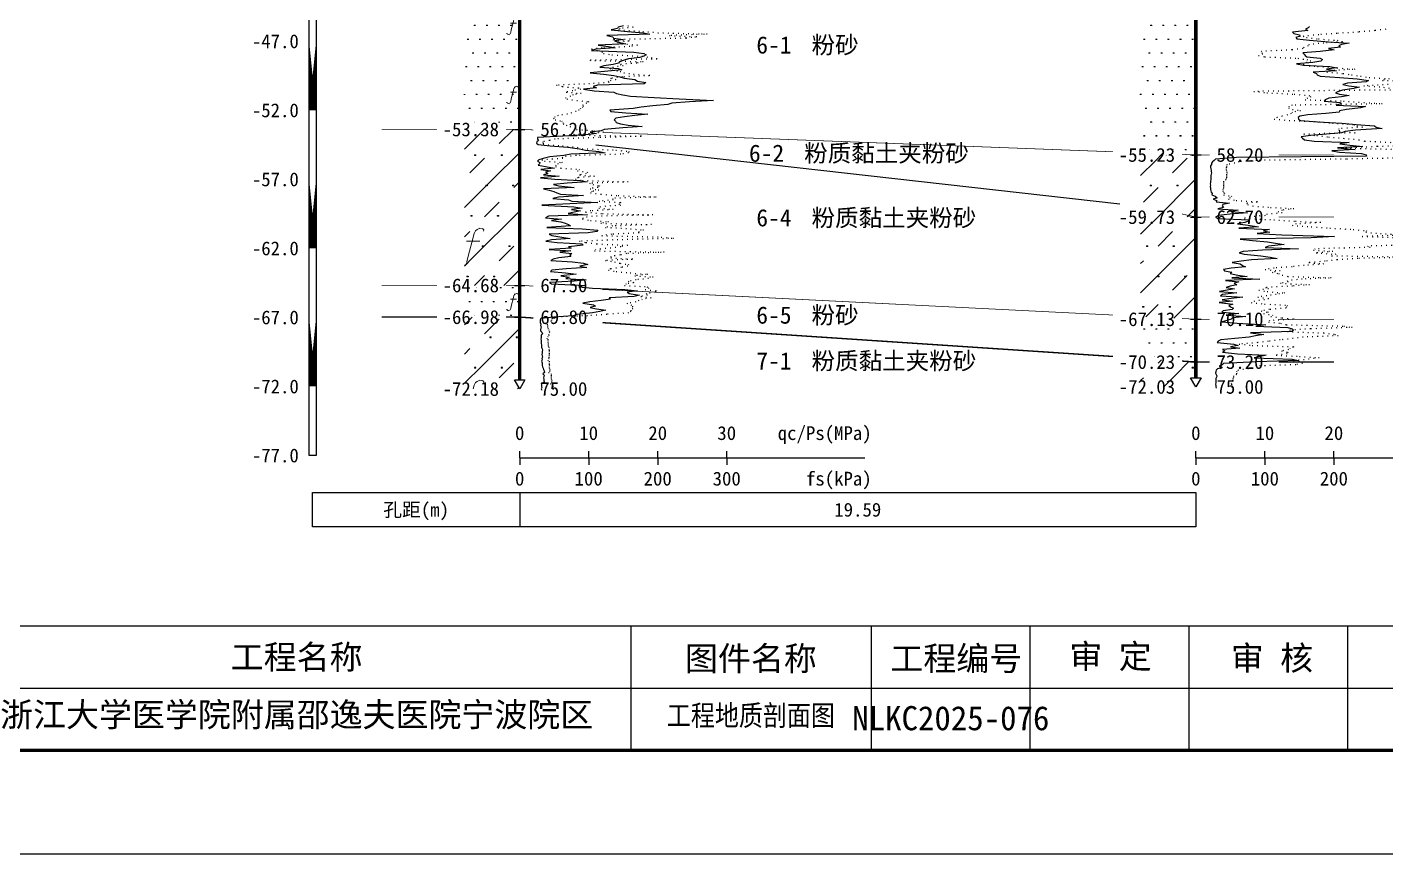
# Model space of a CAD drawing. Extents: x -37 to 3540, y -1485 to 297.
# Drawn here: x 1845.6 to 2042.4, y -1485 to -1365.2 of the extents above; entities that cross this region are included whole.
import ezdxf
from ezdxf.enums import TextEntityAlignment as Align

# ---------------------------------------------------------------- set-up
doc = ezdxf.new("R2010")
doc.units = 0
doc.linetypes.add('DOT', pattern=[6.35, 0, -6.35])
doc.layers.get('0').update_dxf_attribs({"linetype": 'CONTINUOUS'})
for name, color, linetype in [('CURVE', 200, 'CONTINUOUS'), ('FRAME', 7, 'CONTINUOUS'), ('HOLE', 41, 'CONTINUOUS'), ('RULER', 7, 'CONTINUOUS'), ('STRATUM', 241, 'CONTINUOUS')]:
    doc.layers.add(name, color=color, linetype=linetype)
doc.layers.add('HATCH', color=7, linetype='CONTINUOUS', lineweight=13)
doc.styles.add('ST', font='')
doc.styles.get('ST').set_extended_font_data('SimSun')
pattern_1 = [(82.875, (1755.0624, -1486.206), (0.0003693, 10.0001764), [0.0893, -80.5337]), (143.13, (1755.1634, -1486.2818), (-29.999964, 20.000054), [0.12627, -49.87373]), (172.875, (1755.3406, -1486.304), (-70.0002457, 9.9996603), [0.17857, -80.44443]), (206.565, (1755.519, -1486.2147), (-9.999705, -9.99969), [0.19954, -22.16046]), (243.435, (1755.6083, -1486.0363), (9e-06, -9.999696), [0.19954, -22.16146]), (255.964, (1755.6976, -1485.679), (-0.0002, -9.999501), [0.36813, -40.86287]), (255.964, (1756.0076, -1484.439), (-0.0002, -9.999501), [1.27838, -39.95262]), (255.964, (1756.076, -1484.165), (-0.0002, -9.999501), [0.28235, -40.94865]), (216.87, (1756.2663, -1483.9108), (-9.999982, -10.000018), [0.12627, -49.87373]), (243.435, (1756.1653, -1483.9865), (9e-06, -9.999696), [0.19954, -22.16146]), (206.565, (1756.445, -1483.8215), (-9.999705, -9.99969), [0.19954, -22.16046]), (172.875, (1756.622, -1483.8437), (-70.0002457, 9.9996603), [0.17857, -80.44443]), (143.13, (1756.723, -1483.9194), (-29.999964, 20.000054), [0.12627, -49.87373]), (82.875, (1756.712, -1484.008), (0.000369, 10.0001764), [0.0893, -80.5337]), (0, (1755.567, -1484.66), (0, 10), [0.89286, -9.10714]), (0, (1755.922, -1485), (1, 2), [0, -1.75]), (0, (1755.897, -1484.975), (1, 2), [0, -1.75]), (0, (1755.897, -1485), (1, 2), [0, -1.75]), (0, (1755.872, -1485), (1, 2), [0, -1.75]), (0, (1755.897, -1485.025), (1, 2), [0, -1.75])]
pattern_2 = [(45, (1755.897, -1485), (-4.24264, 4.24264), [10, 0]), (45, (1756.958, -1488.182), (-2.12132, 6.36396), [3, -3])]
pattern_3 = [(82.875, (1754.0608, -1487.6533), (0.000812, 22.000388), [0.1964, -177.1742]), (143.13, (1754.283, -1487.82), (-65.99992, 44.00012), [0.2778, -109.7222]), (172.875, (1754.673, -1487.8687), (-154.00054, 21.999253), [0.3929, -176.9777]), (206.565, (1755.066, -1487.672), (-21.99935, -21.9993), [0.439, -48.753]), (243.435, (1755.262, -1487.28), (2e-05, -21.99933), [0.439, -48.7552]), (255.964, (1755.4583, -1486.494), (-0.00044, -21.9989), [0.8099, -89.8983]), (255.964, (1756.1404, -1483.7656), (-0.00044, -21.9989), [2.8124, -87.8958]), (255.964, (1756.291, -1483.163), (-0.00044, -21.9989), [0.6212, -90.087]), (216.87, (1756.7096, -1482.6037), (-21.99996, -22.00004), [0.2778, -109.7222]), (243.435, (1756.487, -1482.77), (2e-05, -21.99933), [0.439, -48.7552]), (206.565, (1757.102, -1482.407), (-21.99935, -21.9993), [0.439, -48.753]), (172.875, (1757.492, -1482.456), (-154.00054, 21.999253), [0.3929, -176.9777]), (143.13, (1757.7143, -1482.6228), (-65.99992, 44.00012), [0.2778, -109.7222]), (82.875, (1757.69, -1482.8177), (0.000812, 22.000388), [0.1964, -177.1742]), (0, (1755.172, -1484.252), (0, 22), [1.9643, -20.0357]), (0, (1755.952, -1485), (2.2, 4.4), [0, -3.85]), (0, (1755.897, -1484.945), (2.2, 4.4), [0, -3.85]), (0, (1755.897, -1485), (2.2, 4.4), [0, -3.85]), (0, (1755.842, -1485), (2.2, 4.4), [0, -3.85]), (0, (1755.897, -1485.055), (2.2, 4.4), [0, -3.85])]

# ---------------------------------------------------------------- blocks, each defined once
blk = doc.blocks.new('图签_A3长')
for p, q in [((0, 18), (-380, 18)), ((-222.82, 0), (-222.82, 18)), ((-188, 0), (-188, 18)), ((-165, 0), (-165, 18)), ((-142, 0), (-142, 18)), ((-119, 0), (-119, 18)), ((-320, 9), (0, 9)), ((-380, 0), (0, 0))]:
    blk.add_line(p, q)
at = {"style": 'ST'}
for s, p in [('工程名称', (-271.3, 13.5)), ('审 定', (-153.38, 13.61)), ('图件名称', (-205.49, 13.3)), ('工程编号', (-175.73, 13.3)), ('审 核', (-129.99, 13.36))]:
    blk.add_text(s, height=3.5, dxfattribs=at).set_placement(p, align=Align.MIDDLE_CENTER)
for tag, p in [('01＿单位名称', (-349.98, 8.36)), ('02＿工程名称', (-271.3, 5.16)), ('04＿工程编号', (-176.51, 4.65)), ('05＿日期', (-35.59, 4.65)), ('06＿图号', (-11.16, 4.91))]:
    blk.add_attdef(tag, text='', height=3.5, dxfattribs=at).set_placement(p, align=Align.MIDDLE_CENTER)
at = {"style": 'ST', "width": 0.85}
blk.add_attdef('03＿图件名称', text='', height=3, dxfattribs=at).set_placement((-205.49, 5.05), align=Align.MIDDLE_CENTER)
blk = doc.blocks.new('Arrow')
for points in [[(-3.984779, 0.348623), (0, 0), (-3.189535, 0)], [(-3.189535, 0), (0, 0), (-3.984779, -0.348623)]]:
    blk.add_solid(points)

msp = doc.modelspace()

# ---------------------------------------------------------------- hatches: boundary and pattern name
at = {"layer": 'HATCH'}
h = msp.add_hatch(dxfattribs=at)
h.set_pattern_fill('FS', color=142, style=0)
h.set_pattern_definition(pattern_1)
h.paths.add_polyline_path([(1916.91, -1352.65), (1908.91, -1352.65), (1908.91, -1380.05), (1916.91, -1380.05)])
h.paths.add_polyline_path([(1904.84, -1381.54), (1914.4, -1381.54), (1914.4, -1378.61), (1904.84, -1378.61)], flags=9)
h.paths.add_polyline_path([(1904.84, -1354.14), (1914.4, -1354.14), (1914.4, -1351.21), (1904.84, -1351.21)], flags=9)
h = msp.add_hatch(dxfattribs=at)
h.set_pattern_fill('FS', color=142, style=0)
h.set_pattern_definition(pattern_1)
h.paths.add_polyline_path([(2014.88, -1357.35), (2006.88, -1356.96), (2006.88, -1383.45), (2014.88, -1383.75)])
h.paths.add_polyline_path([(2004.91, -1387.59), (2031.59, -1387.59), (2031.59, -1382.65), (2004.91, -1382.65)], flags=9)
h.paths.add_polyline_path([(2002.81, -1385.24), (2012.37, -1385.24), (2012.37, -1382.3), (2002.81, -1382.3)], flags=9)
h.paths.add_polyline_path([(2002.81, -1358.84), (2012.37, -1358.84), (2012.37, -1355.9), (2002.81, -1355.9)], flags=9)
h = msp.add_hatch(dxfattribs=at)
h.set_pattern_fill('FZNT', color=32, style=0)
h.set_pattern_definition(pattern_2)
h.paths.add_polyline_path([(1916.91, -1380.05), (1908.91, -1380.05), (1908.91, -1402.65), (1916.91, -1402.65)])
h.paths.add_polyline_path([(1904.84, -1404.14), (1914.4, -1404.14), (1914.4, -1401.21), (1904.84, -1401.21)], flags=9)
h.paths.add_polyline_path([(1904.84, -1381.54), (1914.4, -1381.54), (1914.4, -1378.61), (1904.84, -1378.61)], flags=9)
h = msp.add_hatch(dxfattribs=at)
h.set_pattern_fill('FS', color=32, scale=2.2, style=0)
h.set_pattern_definition(pattern_3)
h.paths.add_polyline_path([(1916.91, -1380.05), (1908.91, -1380.05), (1908.91, -1402.65), (1916.91, -1402.65)])
h.paths.add_polyline_path([(1904.84, -1404.14), (1914.4, -1404.14), (1914.4, -1401.21), (1904.84, -1401.21)], flags=9)
h.paths.add_polyline_path([(1904.84, -1381.54), (1914.4, -1381.54), (1914.4, -1378.61), (1904.84, -1378.61)], flags=9)
h = msp.add_hatch(dxfattribs=at)
h.set_pattern_fill('FZNT', color=32, style=0)
h.set_pattern_definition(pattern_2)
h.paths.add_polyline_path([(2014.88, -1383.75), (2006.88, -1383.45), (2006.88, -1390.98), (2014.88, -1392.75)])
h.paths.add_polyline_path([(2004.91, -1387.59), (2031.59, -1387.59), (2031.59, -1382.65), (2004.91, -1382.65)], flags=9)
h.paths.add_polyline_path([(2002.81, -1394.24), (2012.37, -1394.24), (2012.37, -1391.3), (2002.81, -1391.3)], flags=9)
h.paths.add_polyline_path([(2002.81, -1385.24), (2012.37, -1385.24), (2012.37, -1382.3), (2002.81, -1382.3)], flags=9)
h = msp.add_hatch(dxfattribs=at)
h.set_pattern_fill('FS', color=32, scale=2.2, style=0)
h.set_pattern_definition(pattern_3)
h.paths.add_polyline_path([(2014.88, -1383.75), (2006.88, -1383.45), (2006.88, -1390.98), (2014.88, -1392.75)])
h.paths.add_polyline_path([(2004.91, -1387.59), (2031.59, -1387.59), (2031.59, -1382.65), (2004.91, -1382.65)], flags=9)
h.paths.add_polyline_path([(2002.81, -1394.24), (2012.37, -1394.24), (2012.37, -1391.3), (2002.81, -1391.3)], flags=9)
h.paths.add_polyline_path([(2002.81, -1385.24), (2012.37, -1385.24), (2012.37, -1382.3), (2002.81, -1382.3)], flags=9)
h = msp.add_hatch(dxfattribs=at)
h.set_pattern_fill('FZNT', color=32, style=0)
h.set_pattern_definition(pattern_2)
h.paths.add_polyline_path([(2014.88, -1392.75), (2006.88, -1390.98), (2006.88, -1407.15), (2014.88, -1407.55)])
h.paths.add_polyline_path([(2002.81, -1409.04), (2012.37, -1409.04), (2012.37, -1406.1), (2002.81, -1406.1)], flags=9)
h.paths.add_polyline_path([(2002.81, -1394.24), (2012.37, -1394.24), (2012.37, -1391.3), (2002.81, -1391.3)], flags=9)
h = msp.add_hatch(dxfattribs=at)
h.set_pattern_fill('FS', color=32, scale=2.2, style=0)
h.set_pattern_definition(pattern_3)
h.paths.add_polyline_path([(2014.88, -1392.75), (2006.88, -1390.98), (2006.88, -1407.15), (2014.88, -1407.55)])
h.paths.add_polyline_path([(2002.81, -1409.04), (2012.37, -1409.04), (2012.37, -1406.1), (2002.81, -1406.1)], flags=9)
h.paths.add_polyline_path([(2002.81, -1394.24), (2012.37, -1394.24), (2012.37, -1391.3), (2002.81, -1391.3)], flags=9)
h = msp.add_hatch(dxfattribs=at)
h.set_pattern_fill('FS', color=142, style=0)
h.set_pattern_definition(pattern_1)
h.paths.add_polyline_path([(1916.91, -1402.65), (1908.91, -1402.65), (1908.91, -1407.25), (1916.91, -1407.25)])
h.paths.add_polyline_path([(1904.84, -1408.74), (1914.4, -1408.74), (1914.4, -1405.81), (1904.84, -1405.81)], flags=9)
h.paths.add_polyline_path([(1904.84, -1404.14), (1914.4, -1404.14), (1914.4, -1401.21), (1904.84, -1401.21)], flags=9)
h = msp.add_hatch(dxfattribs=at)
h.set_pattern_fill('FZNT', color=32, style=0)
h.set_pattern_definition(pattern_2)
h.paths.add_polyline_path([(1916.91, -1407.25), (1908.91, -1407.25), (1908.91, -1417.65), (1916.91, -1417.65), (1916.16, -1416.35), (1916.91, -1416.35)])
h.paths.add_polyline_path([(1904.84, -1419.14), (1914.4, -1419.14), (1914.4, -1416.21), (1904.84, -1416.21)], flags=9)
h.paths.add_polyline_path([(1904.84, -1408.74), (1914.4, -1408.74), (1914.4, -1405.81), (1904.84, -1405.81)], flags=9)
h = msp.add_hatch(dxfattribs=at)
h.set_pattern_fill('FS', color=32, scale=2.2, style=0)
h.set_pattern_definition(pattern_3)
h.paths.add_polyline_path([(1916.91, -1407.25), (1908.91, -1407.25), (1908.91, -1417.65), (1916.91, -1417.65), (1916.16, -1416.35), (1916.91, -1416.35)])
h.paths.add_polyline_path([(1904.84, -1419.14), (1914.4, -1419.14), (1914.4, -1416.21), (1904.84, -1416.21)], flags=9)
h.paths.add_polyline_path([(1904.84, -1408.74), (1914.4, -1408.74), (1914.4, -1405.81), (1904.84, -1405.81)], flags=9)
h = msp.add_hatch(dxfattribs=at)
h.set_pattern_fill('FS', color=142, style=0)
h.set_pattern_definition(pattern_1)
h.paths.add_polyline_path([(2014.88, -1407.55), (2006.88, -1407.15), (2006.88, -1413.22), (2014.88, -1413.75)])
h.paths.add_polyline_path([(2002.81, -1415.24), (2012.37, -1415.24), (2012.37, -1412.3), (2002.81, -1412.3)], flags=9)
h.paths.add_polyline_path([(2002.81, -1409.04), (2012.37, -1409.04), (2012.37, -1406.1), (2002.81, -1406.1)], flags=9)
h = msp.add_hatch(dxfattribs=at)
h.set_pattern_fill('FZNT', color=32, style=0)
h.set_pattern_definition(pattern_2)
h.paths.add_polyline_path([(2014.88, -1413.75), (2006.88, -1413.22), (2006.88, -1417.35), (2014.88, -1417.35), (2014.13, -1416.05), (2014.88, -1416.05)])
h.paths.add_polyline_path([(2002.81, -1418.84), (2012.37, -1418.84), (2012.37, -1415.9), (2002.81, -1415.9)], flags=9)
h.paths.add_polyline_path([(2002.81, -1415.24), (2012.37, -1415.24), (2012.37, -1412.3), (2002.81, -1412.3)], flags=9)
h = msp.add_hatch(dxfattribs=at)
h.set_pattern_fill('FS', color=32, scale=2.2, style=0)
h.set_pattern_definition(pattern_3)
h.paths.add_polyline_path([(2014.88, -1413.75), (2006.88, -1413.22), (2006.88, -1417.35), (2014.88, -1417.35), (2014.13, -1416.05), (2014.88, -1416.05)])
h.paths.add_polyline_path([(2002.81, -1418.84), (2012.37, -1418.84), (2012.37, -1415.9), (2002.81, -1415.9)], flags=9)
h.paths.add_polyline_path([(2002.81, -1415.24), (2012.37, -1415.24), (2012.37, -1412.3), (2002.81, -1412.3)], flags=9)

# ---------------------------------------------------------------- linework, layer by layer
at = {"layer": 'CURVE', "color": 30, "linetype": 'Continuous'}
for points in [[(1931.96, -1365.05), (1931.17, -1365.25), (1931.09, -1365.45), (1930.15, -1365.65), (1932.51, -1365.85), (1934.86, -1366.05), (1935.78, -1366.25), (1929.55, -1366.45), (1930.41, -1366.65), (1930.49, -1366.85), (1931.95, -1367.05), (1930.64, -1367.25), (1931.42, -1367.45), (1932.27, -1367.65), (1928.3, -1367.85), (1929.8, -1368.05), (1930.77, -1368.25), (1927.94, -1368.45), (1927.32, -1368.65), (1933.47, -1368.85), (1934.92, -1369.05), (1935.23, -1369.25), (1934.88, -1369.45), (1934.32, -1369.65), (1932.67, -1369.85), (1932.05, -1370.05), (1931.37, -1370.25), (1931.22, -1370.45), (1930.44, -1370.65), (1929.12, -1370.85), (1928.54, -1371.05), (1931.18, -1371.25), (1931.7, -1371.45), (1929.21, -1371.65), (1927.14, -1371.85), (1929.07, -1372.05), (1930.54, -1372.25), (1931.42, -1372.45), (1932.06, -1372.65), (1933.6, -1372.85), (1933.97, -1373.05), (1935.2, -1373.25), (1934.95, -1373.45), (1928.2, -1373.65), (1927.58, -1373.85), (1928.06, -1374.05), (1926.17, -1374.25), (1927.7, -1374.45), (1930.57, -1374.65), (1930.96, -1374.85), (1931.88, -1375.05), (1932.96, -1375.25), (1936.41, -1375.45), (1940, -1375.65), (1945, -1375.85), (1941.5, -1376.05), (1938.94, -1376.25), (1938.38, -1376.45), (1936.2, -1376.65), (1934.53, -1376.85), (1933.35, -1377.05), (1929.97, -1377.25), (1930.12, -1377.45), (1932.31, -1377.65), (1935.46, -1377.85), (1933.6, -1378.05), (1932.09, -1378.25), (1930.82, -1378.45), (1930.58, -1378.65), (1930.81, -1378.85), (1930.89, -1379.05), (1931.53, -1379.25), (1932.65, -1379.45), (1934.68, -1379.65), (1931.84, -1379.85), (1929.14, -1380.05), (1928.71, -1380.25), (1927.14, -1380.45), (1928.02, -1380.65), (1926.5, -1380.85), (1923.21, -1381.05), (1919.5, -1381.25), (1919.49, -1381.45), (1919.65, -1381.65), (1919.41, -1381.85), (1919.33, -1382.05), (1919.57, -1382.25), (1921.32, -1382.45), (1923.89, -1382.65), (1925.56, -1382.85), (1926.44, -1383.05), (1928.42, -1383.25), (1929.32, -1383.45), (1924.32, -1383.65), (1923.29, -1383.85), (1921.27, -1384.05), (1920.31, -1384.25), (1919.69, -1384.45), (1919.5, -1384.65), (1919.85, -1384.85), (1919.79, -1385.05), (1919.59, -1385.25), (1920.63, -1385.45), (1921.98, -1385.65), (1919.98, -1385.85), (1921.36, -1386.05), (1920.63, -1386.25), (1920.98, -1386.45), (1920.36, -1386.65), (1922.62, -1386.85), (1919.92, -1387.05), (1921.99, -1387.25), (1925.61, -1387.45), (1926.68, -1387.65), (1923.79, -1387.85), (1921.79, -1388.05), (1922.58, -1388.25), (1924.82, -1388.45), (1920.34, -1388.65), (1921.16, -1388.85), (1921.84, -1389.05), (1922.29, -1389.25), (1922.83, -1389.45), (1926.15, -1389.65), (1922.52, -1389.85), (1921.71, -1390.05), (1923.97, -1390.25), (1924.45, -1390.45), (1928.22, -1390.65), (1924.18, -1390.85), (1920.14, -1391.05), (1924.76, -1391.25), (1925.97, -1391.45), (1924.41, -1391.65), (1925.73, -1391.85), (1924.82, -1392.05), (1923.92, -1392.25), (1926.76, -1392.45), (1921.07, -1392.65), (1920.66, -1392.85), (1922.96, -1393.05), (1921.54, -1393.25), (1922.86, -1393.45), (1923.51, -1393.65), (1924, -1393.85), (1924.26, -1394.05), (1920.86, -1394.25), (1925.98, -1394.45), (1928.23, -1394.65), (1928.11, -1394.85), (1926.81, -1395.05), (1921.16, -1395.25), (1921.59, -1395.45), (1923.02, -1395.65), (1924.22, -1395.85), (1921.52, -1396.05), (1920.69, -1396.25), (1922.34, -1396.45), (1925.9, -1396.65), (1926.11, -1396.85), (1923.97, -1397.05), (1924.35, -1397.25), (1921.2, -1397.45), (1924.31, -1397.65), (1922.72, -1397.85), (1924.47, -1398.05), (1924.18, -1398.25), (1924.31, -1398.45), (1922.58, -1398.65), (1921.75, -1398.85), (1921.44, -1399.05), (1924.56, -1399.25), (1926.15, -1399.45), (1926.8, -1399.65), (1925.61, -1399.85), (1926.66, -1400.05), (1923.65, -1400.25), (1921.55, -1400.45), (1921.4, -1400.65), (1923.54, -1400.85), (1925.09, -1401.05), (1922.88, -1401.25), (1924.09, -1401.45), (1923.59, -1401.65), (1926.56, -1401.85), (1924.8, -1402.05), (1921.24, -1402.25), (1921.52, -1402.45), (1926.39, -1402.65), (1925.46, -1402.85), (1927.44, -1403.05), (1932.13, -1403.25), (1934, -1403.45), (1932.5, -1403.65), (1932.78, -1403.85), (1934.26, -1404.05), (1933.51, -1404.25), (1929.9, -1404.45), (1930.09, -1404.65), (1928.72, -1404.85), (1927.08, -1405.05), (1926.07, -1405.25), (1927.6, -1405.45), (1927.89, -1405.65), (1927.1, -1405.85), (1928.03, -1406.05), (1929.39, -1406.25), (1928.52, -1406.45), (1927.44, -1406.65), (1925.19, -1406.85), (1924.67, -1407.05), (1921.84, -1407.25), (1919.96, -1407.45), (1919.89, -1407.65), (1919.89, -1407.85), (1919.88, -1408.05), (1919.98, -1408.25), (1919.92, -1408.45), (1920, -1408.65), (1919.96, -1408.85), (1919.94, -1409.05), (1919.94, -1409.25), (1920.14, -1409.45), (1920.2, -1409.65), (1920.02, -1409.85), (1920.02, -1410.05), (1920.03, -1410.25), (1919.97, -1410.45), (1920.03, -1410.65), (1920, -1410.85), (1920.03, -1411.05), (1920.06, -1411.25), (1920.05, -1411.45), (1920.08, -1411.65), (1920.16, -1411.85), (1920.22, -1412.05), (1920.17, -1412.25), (1920.15, -1412.45), (1920.14, -1412.65), (1920.19, -1412.85), (1920.2, -1413.05), (1920.14, -1413.25), (1920.19, -1413.45), (1920.05, -1413.65), (1920.18, -1413.85), (1920.15, -1414.05), (1920.16, -1414.25), (1920.2, -1414.45), (1920.31, -1414.65), (1920.35, -1414.85), (1920.44, -1415.05), (1920.52, -1415.25), (1920.28, -1415.45), (1920.45, -1415.65), (1920.42, -1415.85), (1920.38, -1416.05), (1920.43, -1416.25), (1920.43, -1416.45), (1920.48, -1416.65), (1920.04, -1416.85), (1920.08, -1417.05), (1920.07, -1417.25), (1920.1, -1417.45), (1920.02, -1417.65), (1920.1, -1417.85)], [(2031.36, -1365.15), (2031.15, -1365.35), (2030.77, -1365.55), (2031.12, -1365.75), (2028.87, -1365.95), (2029.08, -1366.15), (2029.89, -1366.35), (2029.98, -1366.55), (2029.39, -1366.75), (2029.52, -1366.95), (2031.34, -1367.15), (2034.08, -1367.35), (2037.08, -1367.55), (2036, -1367.75), (2035.59, -1367.95), (2035.84, -1368.15), (2034.11, -1368.35), (2034.93, -1368.55), (2032.9, -1368.75), (2030.38, -1368.95), (2030.58, -1369.15), (2030.7, -1369.35), (2030.97, -1369.55), (2032.9, -1369.75), (2033.24, -1369.95), (2033, -1370.15), (2031.82, -1370.35), (2029.47, -1370.55), (2030.5, -1370.75), (2034.3, -1370.95), (2035.29, -1371.15), (2033.81, -1371.35), (2035.25, -1371.55), (2031.89, -1371.75), (2032.35, -1371.95), (2032.46, -1372.15), (2032.89, -1372.35), (2035.7, -1372.55), (2038.24, -1372.75), (2039.89, -1372.95), (2039.58, -1373.15), (2036.85, -1373.35), (2036.19, -1373.55), (2037.03, -1373.75), (2038.6, -1373.95), (2037.75, -1374.15), (2036.12, -1374.35), (2035.56, -1374.55), (2035.12, -1374.75), (2035.7, -1374.95), (2037.09, -1375.15), (2036, -1375.35), (2034.14, -1375.55), (2033.61, -1375.75), (2033.49, -1375.95), (2035.84, -1376.15), (2035.94, -1376.35), (2035.21, -1376.55), (2039.47, -1376.75), (2038.74, -1376.95), (2036.72, -1377.15), (2035.7, -1377.35), (2035.65, -1377.55), (2033.72, -1377.75), (2031.13, -1377.95), (2029.96, -1378.15), (2029.7, -1378.35), (2029.77, -1378.55), (2030.07, -1378.75), (2032.51, -1378.95), (2036.05, -1379.15), (2038.1, -1379.35), (2040.77, -1379.55), (2040.99, -1379.75), (2041.89, -1379.95), (2038, -1380.15), (2036.54, -1380.35), (2035.97, -1380.55), (2033.83, -1380.75), (2031.5, -1380.95), (2030.16, -1381.15), (2030.34, -1381.35), (2030.64, -1381.55), (2032.05, -1381.75), (2037.1, -1381.95), (2035.73, -1382.15), (2037.21, -1382.35), (2039.06, -1382.55), (2035.42, -1382.75), (2037.95, -1382.95), (2034.58, -1383.15), (2035.68, -1383.35), (2038.9, -1383.55), (2039.54, -1383.75), (2039.6, -1383.95), (2020.79, -1384.15), (2017.72, -1384.35), (2017.55, -1384.55), (2017.31, -1384.75), (2017.16, -1384.95), (2017.13, -1385.15), (2016.99, -1385.35), (2017.02, -1385.55), (2017.04, -1385.75), (2017.12, -1385.95), (2017.12, -1386.15), (2017.13, -1386.35), (2017.1, -1386.55), (2017.07, -1386.75), (2017.06, -1386.95), (2017.06, -1387.15), (2017.03, -1387.35), (2017.01, -1387.55), (2016.99, -1387.75), (2016.97, -1387.95), (2016.99, -1388.15), (2016.97, -1388.35), (2016.99, -1388.55), (2016.99, -1388.75), (2017.05, -1388.95), (2017.11, -1389.15), (2017.23, -1389.35), (2017.2, -1389.55), (2017.7, -1389.75), (2017.99, -1389.95), (2017.4, -1390.15), (2017.93, -1390.35), (2017.84, -1390.55), (2019.74, -1390.75), (2018.77, -1390.95), (2018.71, -1391.15), (2018.89, -1391.35), (2018.06, -1391.55), (2021.01, -1391.75), (2020.01, -1391.95), (2022.38, -1392.15), (2019.79, -1392.35), (2018.17, -1392.55), (2017.75, -1392.75), (2018.08, -1392.95), (2022.57, -1393.15), (2022.44, -1393.35), (2021.99, -1393.55), (2020.9, -1393.75), (2022.44, -1393.95), (2023.94, -1394.15), (2021.1, -1394.35), (2025.55, -1394.55), (2024.7, -1394.75), (2025.59, -1394.95), (2023.75, -1395.15), (2027.35, -1395.35), (2034.99, -1395.55), (2031.58, -1395.75), (2021.3, -1395.95), (2023.08, -1396.15), (2025.25, -1396.35), (2026.4, -1396.55), (2027.7, -1396.75), (2025.41, -1396.95), (2024.94, -1397.15), (2029.77, -1397.35), (2024.56, -1397.55), (2021.72, -1397.75), (2021.18, -1397.95), (2021.9, -1398.15), (2024.31, -1398.35), (2025.66, -1398.55), (2026.67, -1398.75), (2022.94, -1398.95), (2021.46, -1399.15), (2020.14, -1399.35), (2021.32, -1399.55), (2021.66, -1399.75), (2022.07, -1399.95), (2020.01, -1400.15), (2018.89, -1400.35), (2019.05, -1400.55), (2020.11, -1400.75), (2019.84, -1400.95), (2020.99, -1401.15), (2022.34, -1401.35), (2020.11, -1401.55), (2024.15, -1401.75), (2019.17, -1401.95), (2021.1, -1402.15), (2020.44, -1402.35), (2020.81, -1402.55), (2019.84, -1402.75), (2019.27, -1402.95), (2020.49, -1403.15), (2019.43, -1403.35), (2018.29, -1403.55), (2020.83, -1403.75), (2018.74, -1403.95), (2018.44, -1404.15), (2021.71, -1404.35), (2019.98, -1404.55), (2018.7, -1404.75), (2020.17, -1404.95), (2018.27, -1405.15), (2020.25, -1405.35), (2019.67, -1405.55), (2019.9, -1405.75), (2020.32, -1405.95), (2020.14, -1406.15), (2018.85, -1406.35), (2018.63, -1406.55), (2021.1, -1406.75), (2019.26, -1406.95), (2022.12, -1407.15), (2020.19, -1407.35), (2020, -1407.55), (2019.37, -1407.75), (2018.7, -1407.95), (2020.89, -1408.15), (2025.03, -1408.35), (2023.59, -1408.55), (2028.23, -1408.75), (2028.84, -1408.95), (2029.05, -1409.15), (2028.8, -1409.35), (2022.78, -1409.55), (2024.74, -1409.75), (2023.51, -1409.95), (2022.61, -1410.15), (2020.53, -1410.35), (2018.52, -1410.55), (2018.11, -1410.75), (2017.95, -1410.95), (2020.37, -1411.15), (2021.02, -1411.35), (2019.88, -1411.55), (2021.24, -1411.75), (2018.74, -1411.95), (2019.06, -1412.15), (2018.74, -1412.35), (2020.94, -1412.55), (2025.09, -1412.75), (2024.25, -1412.95), (2023.35, -1413.15), (2028.85, -1413.35), (2029.76, -1413.55), (2023.66, -1413.75), (2018.87, -1413.95), (2018.72, -1414.15), (2018.25, -1414.35), (2018.69, -1414.55), (2018.03, -1414.75), (2017.82, -1414.95), (2017.78, -1415.15), (2017.75, -1415.35), (2017.84, -1415.55), (2017.9, -1415.75), (2017.86, -1415.95), (2017.79, -1416.15), (2017.79, -1416.35), (2017.78, -1416.55), (2017.78, -1416.75), (2017.75, -1416.95), (2017.76, -1417.15), (2017.78, -1417.35), (2017.85, -1417.55)]]:
    msp.add_lwpolyline(points, dxfattribs=at)
at = {"layer": 'CURVE', "color": 100, "linetype": 'DOT', "ltscale": 0.1}
for points in [[(1932.6, -1365.05), (1933.35, -1365.25), (1931.45, -1365.45), (1931.25, -1365.65), (1934.75, -1365.85), (1936.92, -1366.05), (1944.09, -1366.25), (1938.6, -1366.45), (1942.6, -1366.65), (1941.01, -1366.85), (1930.39, -1367.05), (1932.79, -1367.25), (1931.1, -1367.45), (1931.7, -1367.65), (1933.97, -1367.85), (1932.86, -1368.05), (1928.88, -1368.25), (1927.34, -1368.45), (1928.13, -1368.65), (1928.85, -1368.85), (1929.07, -1369.05), (1930.28, -1369.25), (1934.6, -1369.45), (1935.96, -1369.65), (1936.82, -1369.85), (1927.06, -1370.05), (1934.82, -1370.25), (1933.87, -1370.45), (1931.47, -1370.65), (1931.9, -1370.85), (1930.45, -1371.05), (1930.02, -1371.25), (1930.26, -1371.45), (1931.49, -1371.65), (1932.02, -1371.85), (1933.39, -1372.05), (1935.75, -1372.25), (1931.82, -1372.45), (1930.06, -1372.65), (1930.84, -1372.85), (1929.73, -1373.05), (1929.9, -1373.25), (1927.04, -1373.45), (1922.24, -1373.65), (1923.13, -1373.85), (1925.4, -1374.05), (1925.73, -1374.25), (1924.61, -1374.45), (1923.67, -1374.65), (1925.82, -1374.85), (1924.64, -1375.05), (1924.26, -1375.25), (1923.53, -1375.45), (1923.74, -1375.65), (1925.18, -1375.85), (1926.94, -1376.05), (1926.57, -1376.25), (1926.03, -1376.45), (1926.11, -1376.65), (1926.08, -1376.85), (1925.72, -1377.05), (1925.54, -1377.25), (1925.1, -1377.45), (1924.4, -1377.65), (1923.86, -1377.85), (1922.48, -1378.05), (1922.01, -1378.25), (1921.82, -1378.45), (1922.03, -1378.65), (1923.02, -1378.85), (1923.18, -1379.05), (1923.21, -1379.25), (1923.67, -1379.45), (1924.2, -1379.65), (1924.98, -1379.85), (1925.16, -1380.05), (1927.67, -1380.25), (1929.05, -1380.45), (1927.74, -1380.65), (1924.09, -1380.85), (1934.54, -1381.05), (1928.41, -1381.25), (1922.03, -1381.45), (1921.21, -1381.65), (1920.27, -1381.85), (1920.31, -1382.05), (1920.29, -1382.25), (1923.12, -1382.45), (1925.26, -1382.65), (1925.97, -1382.85), (1930.86, -1383.05), (1932.74, -1383.25), (1932.67, -1383.45), (1931.55, -1383.65), (1925.12, -1383.85), (1923.09, -1384.05), (1923.16, -1384.25), (1920.13, -1384.45), (1920.49, -1384.65), (1923.06, -1384.85), (1922.49, -1385.05), (1922.13, -1385.25), (1922.1, -1385.45), (1922.85, -1385.65), (1925.59, -1385.85), (1925.3, -1386.05), (1926.74, -1386.25), (1926.56, -1386.45), (1925.6, -1386.65), (1927.73, -1386.85), (1925.39, -1387.05), (1925, -1387.25), (1926.01, -1387.45), (1932.63, -1387.65), (1927.05, -1387.85), (1927.49, -1388.05), (1928.48, -1388.25), (1928.26, -1388.45), (1927.1, -1388.65), (1928.36, -1388.85), (1927.39, -1389.05), (1927.17, -1389.25), (1928.68, -1389.45), (1931.2, -1389.65), (1936.67, -1389.85), (1930.37, -1390.05), (1930.45, -1390.25), (1928.43, -1390.45), (1931.55, -1390.65), (1931.29, -1390.85), (1931.53, -1391.05), (1928.62, -1391.25), (1928.36, -1391.45), (1930.46, -1391.65), (1927.2, -1391.85), (1926.47, -1392.05), (1928.92, -1392.25), (1936.21, -1392.45), (1927.42, -1392.65), (1926.07, -1392.85), (1926.03, -1393.05), (1927.15, -1393.25), (1929.78, -1393.45), (1928.65, -1393.65), (1936.01, -1393.85), (1930.38, -1394.05), (1929.36, -1394.25), (1932.97, -1394.45), (1934.87, -1394.65), (1934.17, -1394.85), (1934.2, -1395.05), (1930.22, -1395.25), (1928.79, -1395.45), (1937.41, -1395.65), (1939.2, -1395.85), (1931.13, -1396.05), (1925.59, -1396.25), (1926.52, -1396.45), (1928.1, -1396.65), (1932.53, -1396.85), (1931.56, -1397.05), (1930.11, -1397.25), (1927.95, -1397.45), (1927.75, -1397.65), (1937.83, -1397.85), (1932.38, -1398.05), (1931.45, -1398.25), (1930.11, -1398.45), (1930.11, -1398.65), (1933.32, -1398.85), (1929.35, -1399.05), (1930.63, -1399.25), (1931.47, -1399.45), (1932.7, -1399.65), (1932.56, -1399.85), (1931.65, -1400.05), (1930.07, -1400.25), (1929.78, -1400.45), (1930.89, -1400.65), (1932.93, -1400.85), (1935.42, -1401.05), (1933.58, -1401.25), (1936.25, -1401.45), (1935.6, -1401.65), (1933.81, -1401.85), (1932.61, -1402.05), (1933.44, -1402.25), (1932.35, -1402.45), (1932.08, -1402.65), (1935.34, -1402.85), (1935.64, -1403.05), (1935.09, -1403.25), (1936.75, -1403.45), (1936.56, -1403.65), (1935.25, -1403.85), (1935.42, -1404.05), (1934.48, -1404.25), (1935.96, -1404.45), (1934.68, -1404.65), (1934.17, -1404.85), (1933.74, -1405.05), (1932.46, -1405.25), (1933.03, -1405.45), (1933.26, -1405.65), (1933.21, -1405.85), (1933.32, -1406.05), (1933.01, -1406.25), (1933, -1406.45), (1932.69, -1406.65), (1929.54, -1406.85), (1926.75, -1407.05), (1921.96, -1407.25), (1921.61, -1407.45), (1921.51, -1407.65), (1921.49, -1407.85), (1920.92, -1408.05), (1920.9, -1408.25), (1920.92, -1408.45), (1920.93, -1408.65), (1920.97, -1408.85), (1921.07, -1409.05), (1921.19, -1409.25), (1921.24, -1409.45), (1921.11, -1409.65), (1921.13, -1409.85), (1921.05, -1410.05), (1920.85, -1410.25), (1920.98, -1410.45), (1920.99, -1410.65), (1921.01, -1410.85), (1921.06, -1411.05), (1921.03, -1411.25), (1921.05, -1411.45), (1921.16, -1411.65), (1921.15, -1411.85), (1921.17, -1412.05), (1921.16, -1412.25), (1921.16, -1412.45), (1921.18, -1412.65), (1921.16, -1412.85), (1921.12, -1413.05), (1921.15, -1413.25), (1920.97, -1413.45), (1921.2, -1413.65), (1921.2, -1413.85), (1921.18, -1414.05), (1921.21, -1414.25), (1921.2, -1414.45), (1921.2, -1414.65), (1921.26, -1414.85), (1921.32, -1415.05), (1921.1, -1415.25), (1921.49, -1415.45), (1921.48, -1415.65), (1921.49, -1415.85), (1921.49, -1416.05), (1921.49, -1416.25), (1921.56, -1416.45), (1921.57, -1416.65), (1921.33, -1416.85), (1921.7, -1417.05), (1921.71, -1417.25), (1921.73, -1417.45), (1921.77, -1417.65), (1921.77, -1417.85)], [(2042.41, -1365.55), (2040.82, -1365.75), (2038.45, -1365.95), (2035.31, -1366.15), (2032.69, -1366.35), (2030.44, -1366.55), (2030.92, -1366.75), (2032.65, -1366.95), (2035.35, -1367.15), (2036.11, -1367.35), (2033.45, -1367.55), (2031.32, -1367.75), (2031.17, -1367.95), (2030.56, -1368.15), (2030.37, -1368.35), (2028.8, -1368.55), (2024.36, -1368.75), (2024.46, -1368.95), (2024.58, -1369.15), (2023.98, -1369.35), (2024.88, -1369.55), (2029.68, -1369.75), (2030.96, -1369.95), (2031.52, -1370.15), (2031.01, -1370.35), (2030.45, -1370.55), (2030.55, -1370.75), (2032.53, -1370.95), (2035.35, -1371.15), (2037.9, -1371.35), (2033.89, -1371.55), (2033.85, -1371.75), (2036.22, -1371.95), (2037.43, -1372.15), (2038.72, -1372.35), (2039.99, -1372.55), (2042.9, -1372.75), (2041.92, -1372.95), (2048.25, -1373.15)], [(2042.76, -1373.55), (2039.23, -1373.75), (2042.06, -1373.95), (2043.54, -1374.15)], [(2043.08, -1374.35), (2023.27, -1374.55), (2025.16, -1374.75), (2029.14, -1374.95), (2031.27, -1375.15), (2031.53, -1375.35), (2031.05, -1375.55), (2030.7, -1375.75), (2036.27, -1375.95), (2039.24, -1376.15), (2041.86, -1376.35), (2028.83, -1376.55), (2028.39, -1376.75), (2028.31, -1376.95), (2028.88, -1377.15), (2030.06, -1377.35), (2028.9, -1377.55), (2028.71, -1377.75), (2028.14, -1377.95), (2027.41, -1378.15), (2026.68, -1378.35), (2026.23, -1378.55), (2028.39, -1378.75), (2032.69, -1378.95), (2034.67, -1379.15), (2037.81, -1379.35), (2038.23, -1379.55), (2039.04, -1379.75), (2035.56, -1379.95), (2035.65, -1380.15), (2035.67, -1380.35), (2037.97, -1380.55), (2030.52, -1380.75), (2032.4, -1380.95), (2034.08, -1381.15), (2036.25, -1381.35), (2038.51, -1381.55), (2039.37, -1381.75), (2043.56, -1381.95)], [(2047.92, -1382.35), (2041.15, -1382.55), (2036.51, -1382.75), (2043.82, -1382.95)], [(2047.88, -1384.15), (2036.67, -1384.35), (2023.68, -1384.55), (2021.09, -1384.75), (2020.51, -1384.95), (2019.43, -1385.15), (2019.34, -1385.35), (2019.3, -1385.55), (2019.29, -1385.75), (2019.29, -1385.95), (2019.31, -1386.15), (2019.4, -1386.35), (2019.34, -1386.55), (2019.31, -1386.75), (2019.31, -1386.95), (2019.29, -1387.15), (2019.24, -1387.35), (2018.91, -1387.55), (2018.91, -1387.75), (2018.91, -1387.95), (2018.89, -1388.15), (2018.87, -1388.35), (2018.87, -1388.55), (2018.79, -1388.75), (2018.8, -1388.95), (2018.9, -1389.15), (2019.04, -1389.35), (2018.91, -1389.55), (2020.07, -1389.75), (2019.86, -1389.95), (2019.6, -1390.15), (2020.71, -1390.35), (2023.83, -1390.55), (2022.29, -1390.75), (2022.37, -1390.95), (2023.11, -1391.15), (2025.68, -1391.35), (2029.07, -1391.55), (2027.37, -1391.75), (2026.77, -1391.95), (2027.39, -1392.15), (2025.21, -1392.35), (2024.91, -1392.55), (2022.05, -1392.75), (2021.94, -1392.95), (2026.16, -1393.15), (2029.31, -1393.35), (2032.97, -1393.55), (2029.4, -1393.75), (2028.82, -1393.95), (2031.61, -1394.15), (2034.29, -1394.35), (2037.69, -1394.55), (2039.62, -1394.75), (2039.5, -1394.95), (2041.64, -1395.15), (2046.39, -1395.35), (2038.99, -1395.55), (2044.5, -1395.75)], [(2048.45, -1396.75), (2039.74, -1396.95), (2040.12, -1397.15), (2032.19, -1397.35), (2031.94, -1397.55), (2034.74, -1397.75), (2032.31, -1397.95), (2035.16, -1398.15), (2034.56, -1398.35), (2046.67, -1398.55), (2038.37, -1398.75), (2035.35, -1398.95), (2033.62, -1399.15), (2031.27, -1399.35), (2033.4, -1399.55), (2030.6, -1399.75), (2028.82, -1399.95), (2026.23, -1400.15), (2024.93, -1400.35), (2027.1, -1400.55), (2025.92, -1400.75), (2026.86, -1400.95), (2027.39, -1401.15), (2028.22, -1401.35), (2034.47, -1401.55), (2030.31, -1401.75), (2028.12, -1401.95), (2028.24, -1402.15), (2027.15, -1402.35), (2031.33, -1402.55), (2028.89, -1402.75), (2024.97, -1402.95), (2025.41, -1403.15), (2024.03, -1403.35), (2025.21, -1403.55), (2027.72, -1403.75), (2026.54, -1403.95), (2025.18, -1404.15), (2023.86, -1404.35), (2025.41, -1404.55), (2024.82, -1404.75), (2023.36, -1404.95), (2022.88, -1405.15), (2024.85, -1405.35), (2028.15, -1405.55), (2028, -1405.75), (2027.96, -1405.95), (2025.54, -1406.15), (2024.34, -1406.35), (2025.36, -1406.55), (2024.67, -1406.75), (2026.06, -1406.95), (2025.75, -1407.15), (2027.37, -1407.35), (2029.11, -1407.55), (2025.56, -1407.75), (2025.43, -1407.95), (2027.14, -1408.15), (2028, -1408.35), (2036.32, -1408.55), (2037.52, -1408.75), (2031.52, -1408.95), (2028.55, -1409.15), (2028.17, -1409.35), (2033.38, -1409.55), (2035.02, -1409.75), (2035.52, -1409.95), (2030.42, -1410.15), (2028.97, -1410.35), (2027.1, -1410.55), (2025.35, -1410.75), (2023.84, -1410.95), (2021.18, -1411.15), (2023.03, -1411.35), (2029.09, -1411.55), (2028.57, -1411.75), (2028.29, -1411.95), (2027.3, -1412.15), (2028.22, -1412.35), (2028.11, -1412.55), (2026.52, -1412.75), (2029.91, -1412.95), (2032.74, -1413.15), (2031.31, -1413.35), (2029.03, -1413.55), (2030.53, -1413.75), (2030.33, -1413.95), (2029.36, -1414.15), (2023.67, -1414.35), (2022.97, -1414.55), (2022.5, -1414.75), (2021.02, -1414.95), (2020.83, -1415.15), (2020.76, -1415.35), (2020.78, -1415.55), (2020.36, -1415.75), (2020.33, -1415.95), (2020.27, -1416.15), (2020.26, -1416.35), (2020.08, -1416.55), (2020.02, -1416.75), (2020.04, -1416.95), (2020.04, -1417.15), (2020.08, -1417.35), (2020.08, -1417.55)]]:
    msp.add_lwpolyline(points, dxfattribs=at)
at = {"layer": 'FRAME', "color": 245, "linetype": 'Continuous'}
msp.add_lwpolyline([(1755.9, -1485), (2175.9, -1485), (2175.9, -1188), (1755.9, -1188)], close=True, dxfattribs=at)
at = {"layer": 'FRAME', "linetype": 'Continuous', "const_width": 0.5}
msp.add_lwpolyline([(1775.9, -1470), (2155.9, -1470), (2155.9, -1203), (1775.9, -1203)], close=True, dxfattribs=at)
at = {"layer": 'HOLE', "linetype": 'Continuous', "const_width": 0.5}
for points in [[(1916.91, -1267.65), (1916.91, -1416.35)], [(2014.88, -1267.35), (2014.88, -1416.05)]]:
    msp.add_lwpolyline(points, dxfattribs=at)
at = {"layer": 'HOLE', "linetype": 'Continuous'}
for points in [[(1916.16, -1380.05), (1917.66, -1380.05)], [(2014.13, -1383.75), (2015.63, -1383.75)], [(2014.13, -1392.75), (2015.63, -1392.75)], [(1916.16, -1402.65), (1917.66, -1402.65)], [(1916.16, -1407.25), (1917.66, -1407.25)], [(2014.13, -1407.55), (2015.63, -1407.55)], [(2014.13, -1413.75), (2015.63, -1413.75)]]:
    msp.add_lwpolyline(points, dxfattribs=at)
for points in [[(1916.16, -1416.35), (1917.66, -1416.35), (1916.91, -1417.65)], [(2014.13, -1416.05), (2015.63, -1416.05), (2014.88, -1417.35)]]:
    msp.add_lwpolyline(points, close=True, dxfattribs=at)
at = {"layer": 'RULER', "linetype": 'Continuous'}
for points in [[(1886.41, -1267.29), (1887.41, -1267.29), (1887.41, -1427.29), (1886.41, -1427.29)], [(1886.91, -1432.65), (1916.91, -1432.65), (1916.91, -1437.65), (1886.91, -1437.65)]]:
    msp.add_lwpolyline(points, close=True, dxfattribs=at)
at = {"layer": 'RULER', "linetype": 'Continuous', "const_width": 1}
for points in [[(1886.91, -1367.29), (1886.91, -1377.29)], [(1886.91, -1387.29), (1886.91, -1397.29)], [(1886.91, -1407.29), (1886.91, -1417.29)]]:
    msp.add_lwpolyline(points, close=True, dxfattribs=at)
at = {"layer": 'RULER', "linetype": 'Continuous'}
for points in [[(1916.91, -1427.65), (1916.91, -1426.65)], [(1926.91, -1427.65), (1926.91, -1426.65)], [(1936.91, -1427.65), (1936.91, -1426.65)], [(1946.91, -1427.65), (1946.91, -1426.65)], [(2014.88, -1427.65), (2014.88, -1426.65)], [(2024.88, -1427.65), (2024.88, -1426.65)], [(2034.88, -1427.65), (2034.88, -1426.65)], [(1916.91, -1427.65), (1966.91, -1427.65)], [(1916.91, -1427.65), (1916.91, -1428.65)], [(1926.91, -1427.65), (1926.91, -1428.65)], [(1936.91, -1427.65), (1936.91, -1428.65)], [(1946.91, -1427.65), (1946.91, -1428.65)], [(2014.88, -1427.65), (2064.88, -1427.65)], [(2014.88, -1427.65), (2014.88, -1428.65)], [(2024.88, -1427.65), (2024.88, -1428.65)], [(2034.88, -1427.65), (2034.88, -1428.65)], [(1916.91, -1432.65), (2014.88, -1432.65), (2014.88, -1437.65), (1916.91, -1437.65)]]:
    msp.add_lwpolyline(points, dxfattribs=at)
at = {"layer": 'STRATUM', "linetype": 'Continuous'}
for points, const_width in [([(1896.91, -1380.05), (1904.91, -1380.05)], 0.1), ([(1914.91, -1380.05), (1916.91, -1380.05), (1918.91, -1380.13)], 0.1), ([(1928.91, -1380.5), (1965.9, -1381.9), (2002.88, -1383.3)], 0.1), ([(2012.88, -1383.67), (2014.88, -1383.75), (2016.88, -1383.75)], 0.1), ([(2026.88, -1383.75), (2034.88, -1383.75)], 0.1), ([(2012.88, -1392.31), (2014.88, -1392.75), (2016.88, -1392.75)], 0.1), ([(2026.88, -1392.75), (2034.88, -1392.75)], 0.1), ([(1896.91, -1402.65), (1904.91, -1402.65)], 0.1), ([(1914.91, -1402.65), (1916.91, -1402.65), (1918.91, -1402.75)], 0.1), ([(1928.91, -1403.25), (1965.9, -1405.1), (2002.88, -1406.95)], 0.1), ([(1896.91, -1407.25), (1904.91, -1407.25)], 0.2), ([(1914.91, -1407.25), (1916.91, -1407.25), (1918.91, -1407.38)], 0.2), ([(2012.88, -1407.45), (2014.88, -1407.55), (2016.88, -1407.55)], 0.1), ([(2026.88, -1407.55), (2034.88, -1407.55)], 0.1), ([(1928.91, -1408.05), (1965.9, -1410.5), (2002.88, -1412.95)], 0.2), ([(2012.88, -1413.62), (2014.88, -1413.75), (2016.88, -1413.75)], 0.2), ([(2026.88, -1413.75), (2034.88, -1413.75)], 0.2)]:
    msp.add_lwpolyline(points, dxfattribs=dict(at, const_width=const_width))
at = {"layer": 'STRATUM'}
msp.add_lwpolyline([(2003.86, -1390.87), (1927.94, -1382.32)], dxfattribs=at)

# ---------------------------------------------------------------- block references
at = {"layer": 'FRAME'}
ref = msp.add_blockref('图签_A3长', (2155.9, -1470), dxfattribs=at)
ref.add_attrib('02＿工程名称', '浙江大学医学院附属邵逸夫医院宁波院区', dxfattribs={"layer": '0', "height": 3.5, "style": 'ST'}).set_placement((1884.6, -1464.84), align=Align.MIDDLE_CENTER)
ref.add_attrib('03＿图件名称', '工程地质剖面图', dxfattribs={"layer": '0', "height": 3, "style": 'ST', "width": 0.85}).set_placement((1950.41, -1464.95), align=Align.MIDDLE_CENTER)
ref.add_attrib('04＿工程编号', 'NLKC2025-076', dxfattribs={"layer": '0', "height": 3.5, "style": 'ST'}).set_placement((1979.38, -1465.35), align=Align.MIDDLE_CENTER)
at = {"layer": 'RULER', "xscale": 0.2, "yscale": 0.2, "zscale": 0.2}
msp.add_blockref('Arrow', (1966.91, -1427.65), dxfattribs=at)

# ---------------------------------------------------------------- texts
at = {"layer": 'HOLE', "style": 'ST'}
for s, p in [('-53.38', (1913.91, -1380.05)), ('-55.23', (2011.88, -1383.75)), ('-59.73', (2011.88, -1392.75)), ('-64.68', (1913.91, -1402.65)), ('-66.98', (1913.91, -1407.25)), ('-67.13', (2011.88, -1407.55)), ('-70.23', (2011.88, -1413.75)), ('-72.18', (1913.91, -1417.65)), ('-72.03', (2011.88, -1417.35))]:
    msp.add_text(s, height=2, dxfattribs=at).set_placement(p, align=Align.MIDDLE_RIGHT)
for s, p in [('56.20', (1919.91, -1380.05)), ('58.20', (2017.88, -1383.75)), ('62.70', (2017.88, -1392.75)), ('67.50', (1919.91, -1402.65)), ('69.80', (1919.91, -1407.25)), ('70.10', (2017.88, -1407.55)), ('73.20', (2017.88, -1413.75)), ('75.00', (1919.91, -1417.65)), ('75.00', (2017.88, -1417.35))]:
    msp.add_text(s, height=2, dxfattribs=at).set_placement(p, align=Align.MIDDLE_LEFT)
at = {"layer": 'RULER', "style": 'ST'}
for s, p in [('-47.0', (1884.91, -1367.29)), ('-52.0', (1884.91, -1377.29)), ('-57.0', (1884.91, -1387.29)), ('-62.0', (1884.91, -1397.29)), ('-67.0', (1884.91, -1407.29)), ('-72.0', (1884.91, -1417.29)), ('-77.0', (1884.91, -1427.29))]:
    msp.add_text(s, height=2, dxfattribs=at).set_placement(p, align=Align.MIDDLE_RIGHT)
for s, p in [('0', (1916.91, -1425.65)), ('10', (1926.91, -1425.65)), ('20', (1936.91, -1425.65)), ('30', (1946.91, -1425.65)), ('0', (2014.88, -1425.65)), ('10', (2024.88, -1425.65)), ('20', (2034.88, -1425.65))]:
    msp.add_text(s, height=2, dxfattribs=at).set_placement(p, align=Align.BOTTOM_CENTER)
msp.add_text('qc/Ps(MPa)', height=2, dxfattribs=at).set_placement((1967.91, -1425.65), align=Align.BOTTOM_RIGHT)
for s, p in [('0', (1916.91, -1429.65)), ('100', (1926.91, -1429.65)), ('200', (1936.91, -1429.65)), ('300', (1946.91, -1429.65)), ('0', (2014.88, -1429.65)), ('100', (2024.88, -1429.65)), ('200', (2034.88, -1429.65))]:
    msp.add_text(s, height=2, dxfattribs=at).set_placement(p, align=Align.TOP_CENTER)
msp.add_text('fs(kPa)', height=2, dxfattribs=at).set_placement((1967.91, -1429.65), align=Align.TOP_RIGHT)
for s, p in [('孔距(m)', (1901.91, -1435.15)), ('19.59', (1965.9, -1435.15))]:
    msp.add_text(s, height=2, dxfattribs=at).set_placement(p, align=Align.MIDDLE_CENTER)
at = {"layer": 'STRATUM', "style": 'ST'}
for s, p in [('6-1', (1951.2, -1367.82)), ('粉砂', (1959.2, -1367.82)), ('粉质黏土夹粉砂', (1958.13, -1383.5)), ('6-2', (1950.13, -1383.5)), ('6-4', (1951.2, -1392.86)), ('粉质黏土夹粉砂', (1959.2, -1392.86)), ('粉砂', (1959.2, -1406.95)), ('6-5', (1951.2, -1406.95)), ('7-1', (1951.2, -1413.59)), ('粉质黏土夹粉砂', (1959.2, -1413.59))]:
    msp.add_text(s, height=2.5, dxfattribs=at).set_placement(p, align=Align.MIDDLE_LEFT)

doc.saveas('drawing.dxf')
